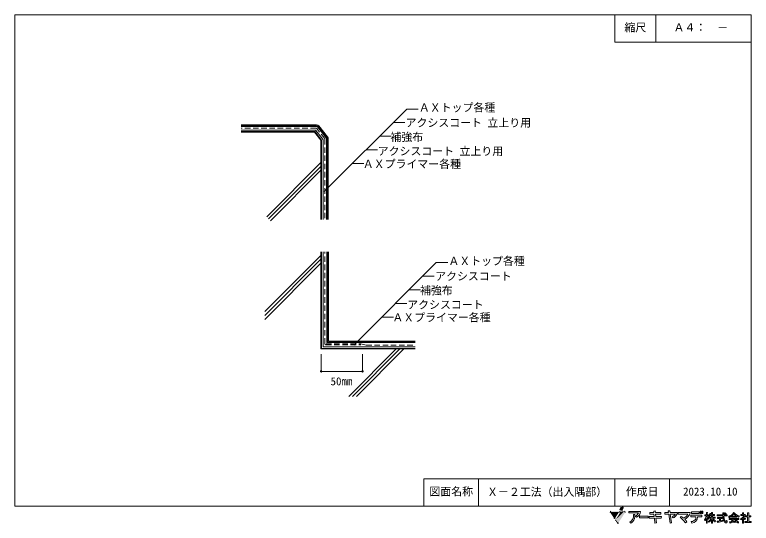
# Model space of a CAD drawing. Units: millimetres on the paper. Extents: x -135 to 135, y -94 to 92.
import ezdxf
from ezdxf.enums import TextEntityAlignment as Align

# ---------------------------------------------------------------- set-up
doc = ezdxf.new("R2010")
doc.units = ezdxf.units.MM
doc.header["$PDMODE"] = 32
doc.header["$PDSIZE"] = 0.5
doc.linetypes.add('DASHED2', pattern=[3, 2, -1])
for name, color, linetype, lineweight in [('1-2_ハッチング', 7, 'Continuous', 18), ('1-3_断熱材', 5, 'Continuous', 18), ('1-4_リベットル__フ', 1, 'DASHED2', 18), ('1-5_ＦＬ鋼板__ディスク', 3, 'Continuous', 18), ('1-6_アンカ__類', 4, 'Continuous', 18), ('1-A_元図__躯体', 7, 'Continuous', 18), ('E-0', 7, 'Continuous', 18), ('F-0', 7, 'Continuous', 18)]:
    doc.layers.add(name, color=color, linetype=linetype, lineweight=lineweight)
doc.layers.add('E-E', color=7, linetype='Continuous')
doc.styles.add('ＭＳ ゴシック', font='')
doc.styles.get('ＭＳ ゴシック').set_extended_font_data('MS Gothic')

msp = doc.modelspace()

# ---------------------------------------------------------------- linework, layer by layer
at = {"layer": '1-2_ハッチング'}
msp.add_line((-7.481, -32.279), (-7.481, -38.62), dxfattribs=at)
msp.add_lwpolyline([(-22.706, -32.279), (-22.706, -38.62), (-7.481, -38.62)], dxfattribs=at)
for p in [(-22.706, -38.62), (-7.481, -38.62)]:
    msp.add_point(p, dxfattribs=at)
at = {"layer": '1-3_断熱材'}
for p, q in [((-24.95, 49.78), (-51.943, 49.78)), ((-51.943, 49.18), (-25.046, 49.18)), ((-25.046, 49.18), (-22.589, 46.113)), ((-22.077, 46.433), (-24.638, 49.63)), ((-22.589, 46.113), (-22.589, 17.031)), ((-21.989, 46.183), (-21.989, 17.031)), ((-22.589, 5.155), (-22.589, -30.207)), ((-21.989, 5.155), (-21.989, -29.607)), ((-21.989, -29.607), (11.852, -29.607)), ((-22.589, -30.207), (11.852, -30.207))]:
    msp.add_line(p, q, dxfattribs=at)
for centre, start, end in [((-24.95, 49.38), 38.69698, 90), ((-22.389, 46.183), 0, 38.69698)]:
    msp.add_arc(centre, 0.4, start, end, dxfattribs=at)
at = {"layer": '1-4_リベットル__フ'}
for p, q in [((-24.614, 50.48), (-51.943, 50.48)), ((-21.377, 46.679), (-24.302, 50.33)), ((-21.289, 46.429), (-21.289, 17.031)), ((-21.289, -28.507), (-21.289, 5.155)), ((-20.889, -28.907), (-8.071, -28.907))]:
    msp.add_line(p, q, dxfattribs=at)
msp.add_lwpolyline([(-20.889, -28.507), (-8.071, -28.507), (-6.12, -29.007), (11.852, -29.007)], dxfattribs=at)
for centre, start, end in [((-24.614, 50.08), 38.69695, 90), ((-21.689, 46.429), 0, 38.69695), ((-20.889, -28.507), 180, 270)]:
    msp.add_arc(centre, 0.4, start, end, dxfattribs=at)
at = {"layer": '1-5_ＦＬ鋼板__ディスク'}
for p, q in [((-24.326, 51.08), (-51.943, 51.08)), ((-20.777, 46.889), (-24.014, 50.93)), ((-20.689, 46.639), (-20.689, 17.031)), ((-20.589, 5.155), (-20.589, -28.107)), ((-20.589, -28.107), (11.852, -28.107))]:
    msp.add_line(p, q, dxfattribs=at)
for centre, start, end in [((-24.326, 50.68), 38.69695, 90), ((-21.089, 46.639), 0, 38.69695)]:
    msp.add_arc(centre, 0.4, start, end, dxfattribs=at)
at = {"layer": '1-6_アンカ__類'}
for p, q in [((-24.326, 51.68), (-51.943, 51.68)), ((-20.309, 47.264), (-23.546, 51.305)), ((-24.326, 51.28), (-51.943, 51.28)), ((-20.621, 47.014), (-23.858, 51.055)), ((-20.489, 46.639), (-20.489, 17.031)), ((-20.089, 46.639), (-20.089, 17.031))]:
    msp.add_line(p, q, dxfattribs=at)
for points in [[(-20.389, 5.155), (-20.389, -27.907), (11.852, -27.907)], [(-19.989, 5.155), (-19.989, -27.507), (11.852, -27.507)]]:
    msp.add_lwpolyline(points, dxfattribs=at)
for centre, radius, start, end in [((-24.326, 50.68), 1, 38.69695, 90), ((-24.326, 50.68), 0.6, 38.69695, 90), ((-21.089, 46.639), 0.6, 0, 38.69695), ((-21.089, 46.639), 1, 0, 38.69695)]:
    msp.add_arc(centre, radius, start, end, dxfattribs=at)
at = {"layer": '1-A_元図__躯体'}
for p, q in [((-22.789, 37.87), (-42.619, 17.945)), ((-22.789, 36.452), (-41.924, 17.226)), ((-22.789, 35.035), (-41.229, 16.506)), ((-22.789, 3.832), (-43.265, -16.741)), ((-22.789, 2.415), (-43.265, -18.159)), ((-22.789, 0.997), (-43.265, -19.577)), ((4.788, -30.407), (-12.572, -47.85)), ((6.199, -30.407), (-11.162, -47.85)), ((7.61, -30.407), (-9.751, -47.85))]:
    msp.add_line(p, q, dxfattribs=at)
for points in [[(-51.943, 48.98), (-25.143, 48.98), (-22.789, 46.042), (-22.789, 17.031)], [(-22.789, 5.155), (-22.789, -30.407), (11.852, -30.407)]]:
    msp.add_lwpolyline(points, dxfattribs=at)
at = {"layer": 'E-0'}
for p, q in [((-21.547, 27.217), (8.706, 57.471)), ((8.706, 57.471), (12.949, 57.471)), ((3.706, 52.471), (7.949, 52.471)), ((-1.294, 47.471), (2.949, 47.471)), ((-6.294, 42.471), (-2.051, 42.471)), ((-11.294, 37.471), (-7.051, 37.471)), ((-10.708, -29.007), (19.545, 1.247)), ((19.545, 1.247), (23.788, 1.247)), ((14.545, -3.753), (18.788, -3.753)), ((9.545, -8.753), (13.788, -8.753)), ((4.545, -13.753), (8.788, -13.753)), ((-0.455, -18.753), (3.788, -18.753))]:
    msp.add_line(p, q, dxfattribs=at)
at = {"layer": 'F-0'}
for p, q in [((-135, 92), (-135, -88)), ((100, 92), (100, 82)), ((15, -88), (15, -78)), ((35, -88), (35, -78)), ((85, -88), (85, -78)), ((105, -88), (105, -78)), ((90.113, -90.473), (93.651, -90.473)), ((91.771, -91.098), (92.37, -91.056)), ((92.932, -92.059), (92.549, -91.613)), ((97.803, -90.345), (97.803, -90.91)), ((99.285, -90.345), (97.803, -90.345)), ((97.803, -90.91), (99.343, -90.91)), ((99.787, -89.75), (99.231, -89.815)), ((99.231, -89.815), (99.285, -90.345)), ((99.343, -90.91), (99.438, -91.849)), ((99.849, -90.345), (99.787, -89.75)), ((101.838, -90.345), (99.849, -90.345)), ((99.907, -90.91), (101.835, -90.91)), ((100.004, -91.849), (99.907, -90.91)), ((101.835, -90.91), (101.838, -90.345)), ((103.322, -90.379), (103.322, -90.944)), ((104.674, -90.379), (103.322, -90.379)), ((103.322, -90.944), (104.759, -90.944)), ((105.139, -89.707), (104.583, -89.772)), ((104.583, -89.772), (104.674, -90.379)), ((104.759, -90.944), (105.247, -94.204)), ((105.241, -90.379), (105.139, -89.707)), ((107.975, -90.379), (105.241, -90.379)), ((105.808, -94.122), (105.327, -90.944)), ((105.327, -90.944), (107.167, -90.944)), ((108.222, -90.926), (111.727, -90.926)), ((108.936, -92.141), (109.345, -91.743)), ((118.547, -91.541), (117.987, -91.541)), ((118.887, -91.541), (119.37, -91.541)), ((120.402, -91.454), (120.402, -91.98)), ((120.731, -91.058), (121.521, -91.058)), ((120.731, -91.454), (120.731, -91.98)), ((120.731, -91.454), (121.521, -91.454)), ((121.521, -91.058), (121.521, -91.454)), ((124.584, -91.541), (122.476, -91.541)), ((124.946, -91.541), (126.142, -91.541)), ((127.745, -91.717), (127.745, -92.024)), ((132.322, -91.454), (131.202, -91.454)), ((132.223, -90.4), (131.839, -90.4)), ((134.056, -91.497), (134.846, -91.497)), ((134.846, -91.497), (134.846, -91.893)), ((90.815, -94.219), (90.433, -93.82)), ((97.589, -91.849), (97.589, -92.414)), ((99.438, -91.849), (97.589, -91.849)), ((97.589, -92.414), (99.496, -92.414)), ((99.496, -92.414), (99.676, -94.187)), ((99.676, -94.187), (100.238, -94.105)), ((102.033, -91.849), (100.004, -91.849)), ((100.063, -92.414), (102.031, -92.414)), ((100.238, -94.105), (100.063, -92.414)), ((102.031, -92.414), (102.033, -91.849)), ((105.247, -94.204), (105.808, -94.122)), ((106.32, -92.316), (106.047, -91.887)), ((111.418, -93.722), (110.885, -94.141)), ((112.787, -91.868), (114.7, -91.868)), ((113.198, -94.182), (112.968, -93.679)), ((115.313, -91.868), (116.935, -91.868)), ((118.569, -92.551), (118.569, -94.263)), ((120.38, -92.376), (119.392, -92.376)), ((120.402, -92.902), (120.402, -94.263)), ((120.764, -92.376), (121.807, -92.376)), ((124.331, -92.156), (122.652, -92.156)), ((122.652, -92.156), (122.652, -92.463)), ((123.333, -92.463), (122.652, -92.463)), ((123.662, -92.477), (124.331, -92.477)), ((124.331, -92.156), (124.331, -92.477)), ((130.434, -92.463), (126.933, -92.463)), ((126.933, -92.463), (126.933, -92.858)), ((128.162, -92.858), (126.933, -92.858)), ((128.557, -92.858), (130.434, -92.858)), ((130.434, -92.463), (130.434, -92.858)), ((131.839, -92.551), (131.839, -94.22)), ((132.662, -93.649), (132.662, -94)), ((133.672, -93.649), (132.662, -93.649)), ((135, -94), (132.662, -94)), ((133.672, -91.893), (132.937, -91.893)), ((133.672, -91.893), (133.672, -93.649)), ((134.056, -91.893), (134.056, -93.649)), ((134.056, -91.893), (134.846, -91.893)), ((134.056, -93.649), (135, -93.649)), ((135, -93.649), (135, -94))]:
    msp.add_line(p, q, dxfattribs=at)
for points in [[(-135, 92), (135, 92), (135, -88), (-135, -88)], [(85, 92), (85, 82), (135, 82)], [(135, -78), (40.118, -78), (15, -78)], [(94.447, -89.913), (90.113, -89.913), (90.113, -90.473)], [(112.613, -90.361), (108.222, -90.361), (108.222, -90.926)], [(116.935, -91.868), (116.938, -91.303), (112.787, -91.303), (112.787, -91.868)], [(113.122, -90.071), (113.122, -90.636), (115.909, -90.636)], [(115.909, -90.636), (115.912, -90.071), (113.122, -90.071)], [(118.547, -91.541), (118.525, -91.629), (118.525, -91.673), (118.492, -91.805), (118.47, -91.849), (118.437, -91.98), (118.415, -92.024), (118.404, -92.068), (118.382, -92.112), (118.371, -92.156), (118.327, -92.244), (118.316, -92.288), (118.251, -92.419), (118.218, -92.463), (118.174, -92.551), (118.141, -92.595), (118.119, -92.639), (117.987, -92.815), (117.943, -92.858), (117.91, -92.902), (117.866, -92.946), (117.866, -92.99), (117.888, -93.034), (117.921, -93.078), (117.943, -93.122), (117.976, -93.166), (117.998, -93.21), (118.031, -93.254), (118.053, -93.298)], [(118.569, -91.146), (117.987, -91.146), (117.987, -91.541)], [(118.876, -90.312), (118.569, -90.312), (118.569, -91.146)], [(118.876, -90.312), (118.942, -90.356), (118.898, -90.4), (118.887, -90.444), (118.887, -91.146)], [(118.887, -91.146), (119.37, -91.146), (119.37, -91.541)], [(118.887, -91.541), (118.887, -92.024), (119.019, -92.112), (119.184, -92.244), (119.403, -92.463), (119.469, -92.551), (119.304, -92.771), (119.26, -92.815), (119.227, -92.858)], [(119.875, -90.663), (119.853, -90.663), (119.842, -90.707), (119.82, -90.751), (119.798, -90.839), (119.776, -90.883), (119.765, -90.927), (119.743, -90.971), (119.732, -91.015), (119.688, -91.102), (119.678, -91.146), (119.612, -91.278), (119.579, -91.322), (119.535, -91.41), (119.403, -91.585), (119.359, -91.629), (119.491, -91.761), (119.524, -91.805), (119.612, -91.893)], [(120.402, -91.454), (119.908, -91.454), (119.842, -91.585), (119.809, -91.629), (119.765, -91.717), (119.634, -91.893), (119.612, -91.893)], [(119.875, -90.663), (120.051, -90.707), (120.204, -90.751), (120.204, -90.795), (120.138, -90.839), (120.128, -90.883), (120.106, -90.927), (120.084, -91.015), (120.062, -91.058)], [(120.72, -90.312), (120.402, -90.312), (120.402, -91.058), (120.062, -91.058)], [(120.72, -90.312), (120.775, -90.356), (120.731, -90.4), (120.731, -91.058)], [(124.573, -91.146), (122.476, -91.146), (122.476, -91.541)], [(124.99, -90.4), (124.573, -90.4), (124.573, -91.146)], [(124.584, -91.541), (124.584, -91.585), (124.595, -91.629), (124.595, -91.849), (124.606, -91.893), (124.606, -92.024), (124.617, -92.068), (124.617, -92.156), (124.628, -92.2), (124.628, -92.244), (124.639, -92.288), (124.639, -92.332), (124.65, -92.376), (124.65, -92.419), (124.672, -92.507), (124.672, -92.551), (124.705, -92.683), (124.705, -92.727), (124.759, -92.946), (124.781, -92.99), (124.814, -93.122), (124.836, -93.166), (124.847, -93.21), (124.913, -93.341), (124.924, -93.385), (124.946, -93.429), (124.979, -93.473), (125.023, -93.561), (125.056, -93.605), (125.078, -93.649), (125.209, -93.824), (125.297, -93.912), (125.352, -93.956), (125.484, -94.044), (125.594, -94.088)], [(124.99, -90.4), (125.012, -90.444), (124.946, -90.532), (124.946, -91.146)], [(124.946, -91.146), (126.142, -91.146), (126.142, -91.541)], [(124.946, -91.541), (124.946, -91.629), (124.957, -91.673), (124.957, -91.761), (124.968, -91.805), (124.968, -91.893), (124.979, -91.937), (124.979, -91.98), (124.99, -92.024), (124.99, -92.112), (125.001, -92.156), (125.001, -92.2), (125.023, -92.288), (125.023, -92.332), (125.034, -92.376), (125.034, -92.419), (125.067, -92.551), (125.067, -92.595), (125.133, -92.858), (125.155, -92.902), (125.176, -92.99), (125.198, -93.034), (125.209, -93.078), (125.341, -93.341), (125.374, -93.385), (125.396, -93.429), (125.429, -93.473), (125.473, -93.517), (125.506, -93.561), (125.561, -93.605), (125.637, -93.649)], [(125.451, -90.488), (125.407, -90.488), (125.352, -90.532), (125.308, -90.575), (125.198, -90.663), (125.155, -90.707), (125.198, -90.751), (125.275, -90.795), (125.341, -90.839), (125.561, -91.015)], [(125.451, -90.488), (125.605, -90.575), (125.659, -90.619), (125.725, -90.663), (125.78, -90.707), (125.824, -90.751), (125.857, -90.795), (125.747, -90.883), (125.703, -90.927), (125.594, -91.015), (125.561, -91.015)], [(128.557, -90.356), (128.491, -90.356), (128.447, -90.444), (128.414, -90.488), (128.392, -90.532), (128.327, -90.619), (128.305, -90.663), (128.206, -90.795), (128.162, -90.839), (128.096, -90.927), (127.92, -91.102), (127.866, -91.146), (127.822, -91.19), (127.712, -91.278), (127.514, -91.41), (127.361, -91.497), (127.185, -91.585), (126.966, -91.673), (126.834, -91.717), (126.724, -91.761), (126.735, -91.805), (126.757, -91.849), (126.768, -91.893), (126.79, -91.937), (126.801, -91.98), (126.823, -92.024), (126.834, -92.068), (126.856, -92.112)], [(127.745, -91.717), (127.712, -91.717), (127.514, -91.849), (127.284, -91.98), (127.086, -92.068), (126.977, -92.112), (126.856, -92.112)], [(129.732, -91.717), (129.666, -91.717), (129.666, -92.024), (127.745, -92.024)], [(128.678, -90.707), (128.7, -90.751), (128.733, -90.795), (128.755, -90.839), (128.985, -91.146), (129.205, -91.366), (129.369, -91.497), (129.567, -91.629), (129.644, -91.673), (127.778, -91.673)], [(128.678, -90.707), (128.645, -90.707), (128.612, -90.751), (128.59, -90.795), (128.557, -90.839), (128.535, -90.883), (128.338, -91.146), (128.294, -91.19), (128.261, -91.234), (127.997, -91.497), (127.778, -91.673)], [(128.557, -90.356), (128.864, -90.4), (128.908, -90.444), (128.864, -90.488), (128.875, -90.532), (129.007, -90.707), (129.095, -90.795), (129.128, -90.839), (129.172, -90.883), (129.227, -90.927), (129.271, -90.971), (129.435, -91.102), (129.633, -91.234), (129.786, -91.322), (129.962, -91.41), (130.182, -91.497), (130.302, -91.541), (130.445, -91.585), (130.599, -91.629), (130.588, -91.673), (130.544, -91.761), (130.533, -91.805), (130.489, -91.893), (130.478, -91.937), (130.434, -92.024), (130.412, -92.024)], [(129.732, -91.717), (129.885, -91.805), (130.061, -91.893), (130.28, -91.98), (130.412, -92.024)], [(132.322, -91.454), (132.3, -91.497), (132.267, -91.541), (132.245, -91.585), (132.179, -91.673), (132.157, -91.717), (132.091, -91.805), (132.047, -91.849), (131.982, -91.937), (131.938, -91.98), (131.905, -92.024), (131.729, -92.2), (131.674, -92.244), (131.63, -92.288), (131.521, -92.376), (131.455, -92.419), (131.4, -92.463), (131.202, -92.595), (131.125, -92.639), (131.06, -92.683), (131.104, -92.771), (131.114, -92.815), (131.202, -92.99)], [(131.839, -90.4), (131.839, -91.102), (131.202, -91.102), (131.202, -91.454)], [(132.223, -90.4), (132.179, -90.444), (132.168, -90.488), (132.168, -91.058), (132.19, -91.102)], [(132.618, -91.058), (132.838, -91.278), (132.794, -91.322), (132.728, -91.366), (132.662, -91.497), (132.629, -91.541), (132.585, -91.629), (132.552, -91.673), (132.53, -91.717), (132.432, -91.849), (132.41, -91.893), (132.245, -92.112), (132.201, -92.156), (132.168, -92.2), (132.256, -92.244), (132.377, -92.288), (132.574, -92.376), (132.662, -92.419), (132.816, -92.507), (132.882, -92.551), (132.904, -92.595), (132.75, -92.902), (132.706, -92.902)], [(132.618, -91.058), (132.585, -91.058), (132.563, -91.102), (132.19, -91.102)], [(133.672, -91.497), (132.937, -91.497), (132.937, -91.893)], [(134.1, -90.488), (133.672, -90.488), (133.672, -91.497)], [(134.1, -90.488), (134.122, -90.532), (134.078, -90.575), (134.056, -90.619), (134.056, -91.497)], [(118.569, -92.551), (118.536, -92.551), (118.492, -92.639), (118.481, -92.683), (118.415, -92.815), (118.382, -92.858), (118.338, -92.946), (118.273, -93.034), (118.251, -93.078), (118.152, -93.21), (118.108, -93.254), (118.075, -93.298), (118.053, -93.298)], [(118.942, -92.463), (118.887, -92.463), (118.887, -94.263), (118.569, -94.263)], [(118.942, -92.463), (118.986, -92.507), (119.118, -92.683), (119.14, -92.727), (119.173, -92.771), (119.195, -92.815), (119.227, -92.858)], [(120.38, -92.376), (120.358, -92.419), (120.325, -92.463), (120.303, -92.507), (120.204, -92.639), (120.182, -92.683), (120.149, -92.727), (120.106, -92.771), (120.007, -92.902), (119.919, -92.99), (119.886, -93.034), (119.71, -93.21), (119.656, -93.254), (119.612, -93.298), (119.557, -93.341), (119.513, -93.385), (119.458, -93.429), (119.392, -93.473), (119.227, -93.605), (119.293, -93.737), (119.326, -93.78), (119.392, -93.912)], [(120.402, -91.98), (119.392, -91.98), (119.392, -92.376)], [(120.402, -92.902), (120.38, -92.902), (120.347, -92.946), (120.325, -92.99), (120.292, -93.034), (120.27, -93.078), (120.106, -93.298), (120.062, -93.341), (120.029, -93.385), (119.765, -93.649), (119.491, -93.868), (119.425, -93.912), (119.392, -93.912)], [(120.775, -92.902), (120.731, -92.902), (120.731, -94.263), (120.402, -94.263)], [(120.731, -91.98), (121.807, -91.98), (121.807, -92.376)], [(120.764, -92.376), (120.786, -92.419), (120.984, -92.683), (121.028, -92.727), (121.06, -92.771), (121.148, -92.858), (121.203, -92.902), (121.247, -92.946), (121.521, -93.166), (121.851, -93.385), (121.928, -93.429), (121.884, -93.517), (121.851, -93.561), (121.741, -93.78), (121.686, -93.78)], [(120.775, -92.902), (120.874, -93.034), (120.918, -93.078), (120.951, -93.122), (120.995, -93.166), (121.028, -93.21), (121.203, -93.385), (121.258, -93.429), (121.302, -93.473), (121.412, -93.561), (121.456, -93.605), (121.51, -93.649), (121.576, -93.693), (121.686, -93.78)], [(123.333, -92.463), (123.333, -93.429), (123.069, -93.473), (122.696, -93.517), (122.498, -93.561), (122.542, -93.737), (122.542, -93.78), (122.586, -93.956), (122.619, -94)], [(124.573, -93.254), (124.584, -93.298), (124.584, -93.341), (124.606, -93.429), (124.606, -93.473), (124.617, -93.517), (124.54, -93.561), (124.123, -93.649), (123.684, -93.737), (123.223, -93.824), (122.981, -93.868), (122.729, -93.912), (122.674, -93.956), (122.652, -94), (122.619, -94)], [(123.662, -92.463), (123.662, -92.477), (123.662, -93.341)], [(124.573, -93.254), (124.452, -93.254), (124.211, -93.298), (123.947, -93.341), (123.662, -93.341)], [(125.89, -93.298), (125.978, -93.341), (126.175, -93.429), (126.175, -93.473), (126.153, -93.561), (126.153, -93.605), (126.131, -93.693), (126.131, -93.737), (126.109, -93.824), (126.109, -93.868), (126.098, -93.912), (126.055, -94), (126.022, -94.044), (125.967, -94.088), (125.594, -94.088)], [(125.89, -93.298), (125.813, -93.298), (125.813, -93.385), (125.802, -93.429), (125.802, -93.473), (125.791, -93.517), (125.791, -93.561), (125.769, -93.605), (125.736, -93.649), (125.637, -93.649)], [(128.162, -92.858), (128.129, -92.902), (128.041, -93.078), (128.008, -93.122), (127.92, -93.298), (127.888, -93.341), (127.8, -93.517), (127.767, -93.561), (127.701, -93.693), (127.075, -93.737), (126.998, -93.78), (127.009, -93.824), (127.031, -93.868), (127.097, -94.132), (127.13, -94.176)], [(129.764, -93.868), (129.589, -93.868), (129.194, -93.912), (128.788, -93.956), (127.602, -94.088), (127.24, -94.132), (127.174, -94.176), (127.13, -94.176)], [(128.557, -92.858), (128.513, -92.946), (128.48, -92.99), (128.458, -93.034), (128.425, -93.078), (128.381, -93.166), (128.349, -93.21), (128.327, -93.254), (128.294, -93.298), (128.25, -93.385), (128.217, -93.429), (128.195, -93.473), (128.162, -93.517), (128.118, -93.605), (128.085, -93.649)], [(129.314, -92.99), (129.271, -92.99), (129.007, -93.166), (129.051, -93.21), (129.38, -93.473), (129.424, -93.517), (129.479, -93.561), (129.238, -93.605), (128.645, -93.649), (128.085, -93.649)], [(129.314, -92.99), (129.424, -93.078), (129.49, -93.122), (129.71, -93.298), (129.753, -93.341), (129.863, -93.429), (129.907, -93.473), (129.962, -93.517), (130.05, -93.605), (130.105, -93.649), (130.236, -93.78), (130.269, -93.824), (130.313, -93.868), (130.379, -93.956), (130.401, -94), (130.324, -94.044), (130.193, -94.132), (130.116, -94.176), (130.05, -94.176)], [(129.764, -93.868), (129.808, -93.912), (129.863, -93.956), (129.896, -94), (129.94, -94.044), (129.973, -94.088), (130.017, -94.132), (130.05, -94.176)], [(131.839, -92.551), (131.817, -92.551), (131.773, -92.595), (131.554, -92.771), (131.488, -92.815), (131.433, -92.858), (131.301, -92.946), (131.224, -92.99), (131.202, -92.99)], [(132.19, -92.551), (132.168, -92.551), (132.168, -94.22), (131.839, -94.22)], [(132.19, -92.551), (132.267, -92.595), (132.53, -92.771), (132.64, -92.858), (132.706, -92.902)]]:
    msp.add_lwpolyline(points, dxfattribs=at)
for points in [[(97.191, -92.232), (97.193, -91.667), (94.061, -91.667), (94.061, -92.232)], [(116.269, -89.871), (116.269, -90.702), (116.689, -90.702), (116.689, -89.871)], [(116.854, -89.871), (116.854, -90.702), (117.274, -90.702), (117.274, -89.871)]]:
    msp.add_lwpolyline(points, close=True, dxfattribs=at)
at = {"layer": 'F-0', "color": 1}
for centre, radius, start, end in [((88.676, -89.692), 1.851, 148.32963, 168.90069), ((87.865, -89.234), 0.921, 100.87297, 146.1127), ((87.739, -88.632), 0.306, 53.85638, 99.09611), ((86.217, -88.293), 1.85, 328.40629, 348.97735), ((87.55, -88.699), 0.486, 6.2153, 40.33836), ((83.568, -90.175), 0.31, 90.45876, 179.63328), ((83.572, -90.168), 0.314, 180.97064, 208.34173), ((86.692, -90.548), 0.469, 66.57073, 102.93184), ((87.502, -88.383), 1.149, 235.98198, 270.10504), ((86.707, -90.284), 0.239, 1.04177, 44.07364), ((86.728, -90.288), 0.217, 328.13847, 2.26153), ((87.137, -88.852), 0.774, 298.37509, 328.00274), ((88.476, -90.177), 0.312, 0.86043, 90.03494), ((88.528, -90.186), 0.26, 324.36079, 2.95297), ((84.864, -92.161), 0.31, 224.27818, 269.51791), ((84.859, -92.16), 0.311, 270.55187, 326.69684), ((85.486, -93.142), 0.293, 143.88087, 180.24198), ((85.502, -93.144), 0.309, 180.02286, 214.14593), ((86.029, -93.956), 0.311, 226.60653, 269.6384), ((86.027, -93.958), 0.308, 270.11356, 328.41042)]:
    msp.add_arc(centre, radius, start, end, dxfattribs=at)
at = {"layer": 'F-0'}
for centre, radius, start, end in [((88.248, -91.237), 4.127, 321.70219, 2.51808), ((87.92, -91.573), 3.881, 355.59126, 7.04088), ((91.903, -89.887), 1.843, 290.51409, 341.45837), ((91.824, -89.669), 2.635, 294.8858, 354.69747), ((104.806, -89.292), 2.876, 295.56538, 324.94095), ((104.909, -89.377), 3.26, 295.64126, 325.26891), ((104.741, -89.43), 3.37, 327.63749, 343.65418), ((103.434, -100.195), 10.314, 48.70056, 55.02812), ((108.582, -89.337), 3.524, 298.08031, 333.1921), ((107.056, -87.951), 6.144, 318.37205, 332.10657), ((111.108, -90.197), 1.514, 335.50113, 353.79682), ((89.438, -91.682), 2.358, 294.95827, 355.39657), ((89.831, -91.921), 2.5, 293.16671, 311.4624), ((103.133, -99.803), 9.611, 45.98543, 52.85886), ((99.938, -102.448), 13.741, 37.19387, 44.0673), ((107, -87.437), 6.536, 304.1408, 315.32696), ((103.277, -99.935), 10.242, 37.35157, 43.80171), ((112.644, -91.198), 2.502, 277.43741, 318.2533), ((113.035, -91.909), 2.278, 274.09817, 1.03795), ((113.136, -92.087), 1.58, 330.51445, 7.9511)]:
    msp.add_arc(centre, radius, start, end, dxfattribs=at)
for points in [[(87.1, -88.72), (86.859, -89.336), (88.033, -88.646), (87.793, -89.262)], [(87.691, -88.329), (87.1, -88.72), (87.92, -88.385), (88.033, -88.646)], [(86.859, -89.336), (87.504, -89.533), (87.793, -89.262)]]:
    msp.add_solid(points, dxfattribs=at)
at = {"layer": 'F-0', "color": 5}
for points in [[(88.475, -89.865), (83.259, -90.173), (86.737, -90.056)], [(88.475, -89.865), (83.566, -89.865), (83.259, -90.173)], [(83.259, -90.173), (86.587, -90.091), (86.737, -90.056)], [(83.259, -90.173), (85.119, -92.331), (86.587, -90.091)], [(83.259, -90.173), (84.862, -92.471), (85.119, -92.331)], [(83.259, -90.173), (84.643, -92.377), (84.862, -92.471)], [(83.259, -90.173), (83.296, -90.316), (84.643, -92.377)], [(88.475, -89.865), (86.913, -90.403), (85.249, -92.97)], [(85.249, -92.97), (88.788, -90.172), (88.475, -89.865)], [(85.249, -92.97), (88.739, -90.337), (88.788, -90.172)], [(85.249, -92.97), (86.289, -94.12), (88.739, -90.337)], [(88.475, -89.865), (86.737, -90.056), (86.878, -90.118)], [(88.475, -89.865), (86.878, -90.118), (86.943, -90.185)], [(88.475, -89.865), (86.948, -90.346), (86.913, -90.403)], [(88.475, -89.865), (86.943, -90.185), (86.948, -90.346)], [(85.249, -92.97), (85.193, -93.144), (85.246, -93.317)], [(85.249, -92.97), (85.246, -93.317), (85.816, -94.181)], [(85.249, -92.97), (86.027, -94.266), (86.289, -94.12)], [(85.249, -92.97), (85.816, -94.181), (86.027, -94.266)]]:
    msp.add_solid(points, dxfattribs=at)

# ---------------------------------------------------------------- texts
at = {"layer": 'E-0', "style": 'ＭＳ ゴシック'}
for s, p in [('ＡＸトップ各種', (13.142, 55.655)), ('アクシスコート 立上り用', (8.289, 50.084)), ('補強布', (2.718, 44.872)), ('アクシスコート 立上り用', (-1.954, 39.661)), ('ＡＸプライマー各種', (-7.406, 34.988)), ('ＡＸトップ各種', (23.981, -0.568)), ('アクシスコート', (19.128, -6.14)), ('補強布', (13.557, -11.351)), ('アクシスコート', (8.885, -16.563)), ('ＡＸプライマー各種', (3.433, -21.236)), ('50㎜', (-19.222, -44.611))]:
    msp.add_text(s, height=2.933, dxfattribs=at).set_placement(p, align=Align.BOTTOM_LEFT)
at = {"layer": 'E-E', "style": 'ＭＳ ゴシック'}
for s, p in [('縮尺', (88.5, 85)), ('Ａ４：\u3000－', (106.5, 85)), ('図面名称', (17, -85)), ('Ｘ－２工法（出入隅部）', (38.156, -85.133)), ('作成日', (89, -85)), ('2023.10.10', (110, -85))]:
    msp.add_text(s, height=2.933, dxfattribs=at).set_placement(p, align=Align.BOTTOM_LEFT)

doc.saveas('drawing.dxf')
